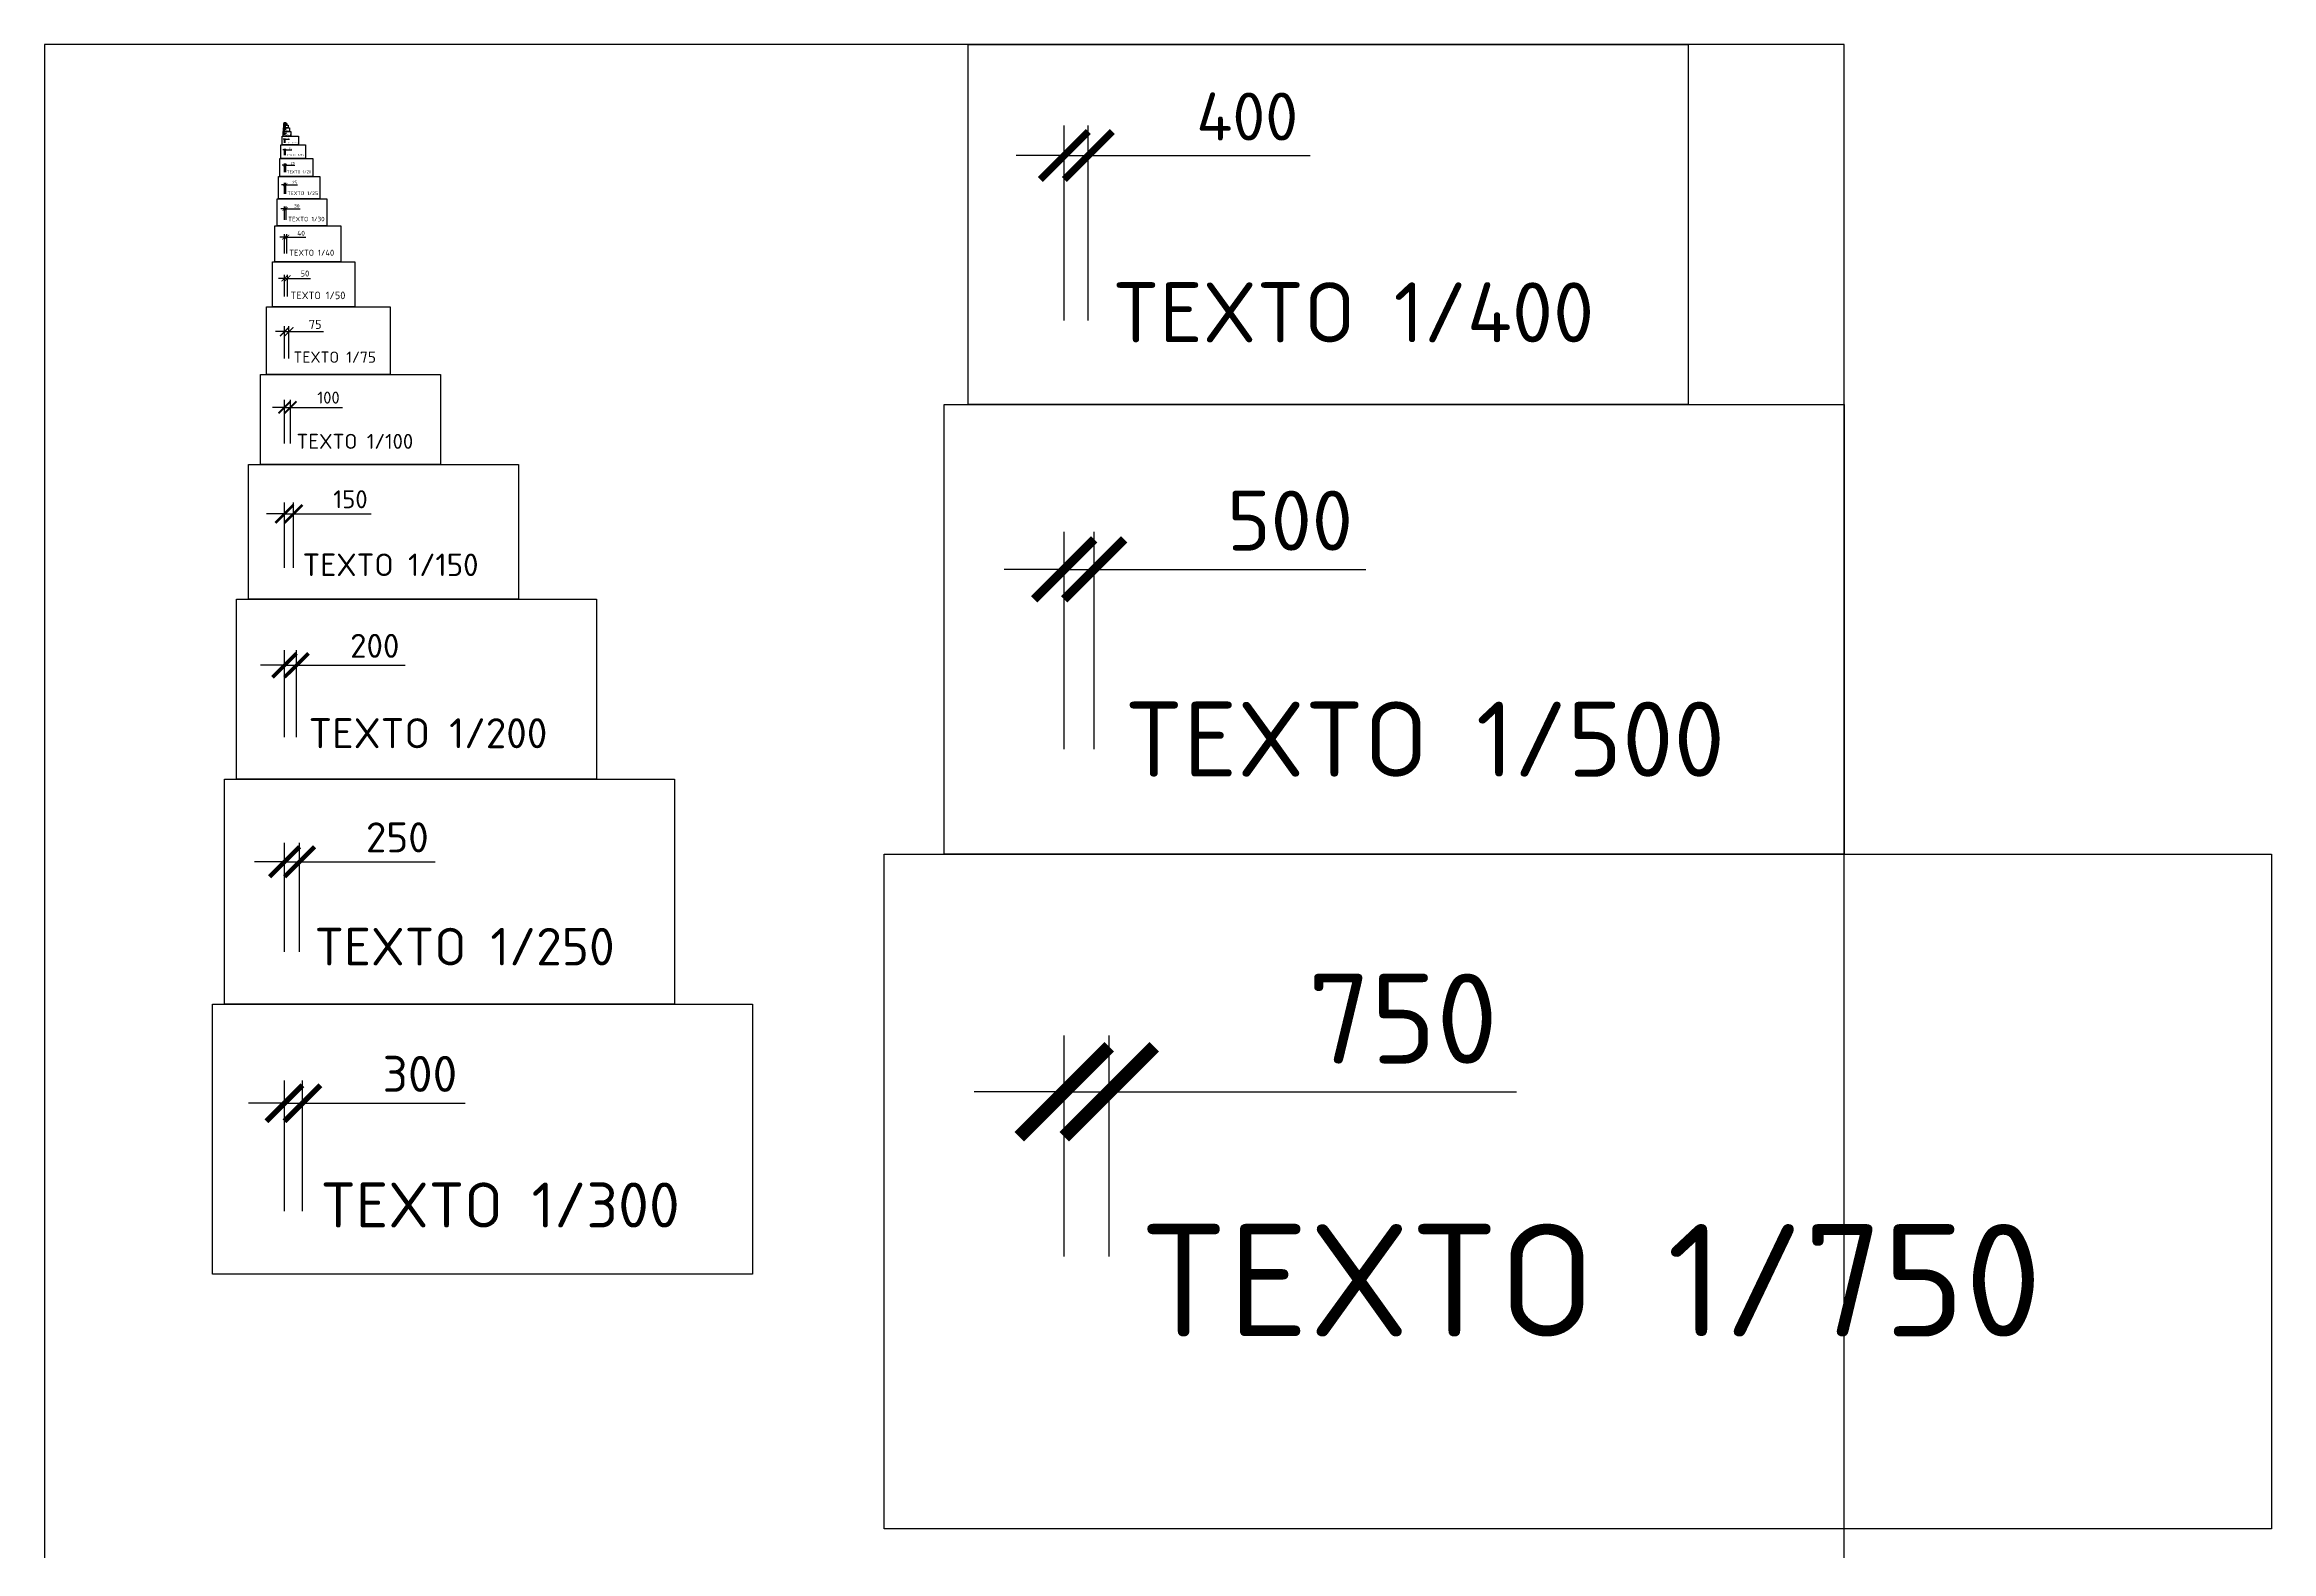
# Model space of a CAD drawing. Header units: millimetres. Extents: x 9508 to 4213564, y -7782 to 156074.
# Drawn here: x 9780 to 46905, y 28626 to 53751 of the extents above; entities that cross this region are included whole.
import ezdxf

# ---------------------------------------------------------------- set-up
doc = ezdxf.new("R2010")
doc.units = ezdxf.units.MM
doc.header["$PDMODE"] = 2
doc.header["$PDSIZE"] = 2
for name, color, linetype in [('CAJETIN', 7, 'Continuous'), ('COTAS', 2, 'Continuous'), ('TEXTO', 30, 'Continuous')]:
    doc.layers.add(name, color=color, linetype=linetype)
doc.styles.add('TEX_1-1', font='isocpeur.ttf', dxfattribs={"height": 2})
doc.styles.add('TEX_1-10', font='isocpeur.ttf', dxfattribs={"height": 20})
doc.styles.add('TEX_1-100', font='isocpeur.ttf', dxfattribs={"height": 200})
doc.styles.add('TEX_1-15', font='isocpeur.ttf', dxfattribs={"height": 30})
doc.styles.add('TEX_1-150', font='isocpeur.ttf', dxfattribs={"height": 300})
doc.styles.add('TEX_1-2', font='isocpeur.ttf', dxfattribs={"height": 4})
doc.styles.add('TEX_1-20', font='isocpeur.ttf', dxfattribs={"height": 40})
doc.styles.add('TEX_1-200', font='isocpeur.ttf', dxfattribs={"height": 400})
doc.styles.add('TEX_1-25', font='isocpeur.ttf', dxfattribs={"height": 50})
doc.styles.add('TEX_1-250', font='isocpeur.ttf', dxfattribs={"height": 500})
doc.styles.add('TEX_1-3', font='isocpeur.ttf', dxfattribs={"height": 6})
doc.styles.add('TEX_1-30', font='isocpeur.ttf', dxfattribs={"height": 60})
doc.styles.add('TEX_1-300', font='isocpeur.ttf', dxfattribs={"height": 600})
doc.styles.add('TEX_1-4', font='isocpeur.ttf', dxfattribs={"height": 8})
doc.styles.add('TEX_1-40', font='isocpeur.ttf', dxfattribs={"height": 80})
doc.styles.add('TEX_1-400', font='isocpeur.ttf', dxfattribs={"height": 800})
doc.styles.add('TEX_1-5', font='isocpeur.ttf', dxfattribs={"height": 10})
doc.styles.add('TEX_1-50', font='isocpeur.ttf', dxfattribs={"height": 100})
doc.styles.add('TEX_1-500', font='isocpeur.ttf', dxfattribs={"height": 1000})
doc.styles.add('TEX_1-75', font='isocpeur.ttf', dxfattribs={"height": 150})
doc.styles.add('TEX_1-750', font='isocpeur.ttf', dxfattribs={"height": 1500})
doc.styles.add('TEXTO_COTAS', font='isocpeur.ttf')
doc.dimstyles.new('ESC_1-1', dxfattribs={"dimtxt": 2, "dimasz": 2, "dimexe": 1.25, "dimexo": 1, "dimtad": 1, "dimdec": 0, "dimtxsty": 'TEXTO_COTAS', "dimblk": 'ARCHTICK', "dimcen": 2.5, "dimdle": 1.25, "dimclrt": 7, "dimadec": 0, "dimazin": 0, "dimtfac": 1, "dimtdec": 0, "dimtmove": 0, "dimatfit": 3, "dimldrblk": 'ARCHTICK', "dimfxl": 1.25, "dimarcsym": 0})
doc.dimstyles.new('ESC_1-10', dxfattribs={"dimscale": 10, "dimtxt": 2, "dimasz": 2, "dimexe": 1.25, "dimexo": 1, "dimtad": 1, "dimdec": 0, "dimtxsty": 'TEXTO_COTAS', "dimblk": 'ARCHTICK', "dimcen": 2.5, "dimdle": 1.25, "dimclrt": 7, "dimadec": 0, "dimazin": 0, "dimtfac": 1, "dimtdec": 0, "dimtmove": 0, "dimatfit": 3, "dimldrblk": 'ARCHTICK', "dimfxl": 1.25, "dimarcsym": 0})
doc.dimstyles.new('ESC_1-100', dxfattribs={"dimscale": 100, "dimtxt": 2, "dimasz": 2, "dimexe": 1.25, "dimexo": 1, "dimtad": 1, "dimdec": 0, "dimtxsty": 'TEXTO_COTAS', "dimblk": 'ARCHTICK', "dimcen": 2.5, "dimdle": 1.25, "dimclrt": 7, "dimadec": 0, "dimazin": 0, "dimtfac": 1, "dimtdec": 0, "dimtmove": 0, "dimatfit": 3, "dimldrblk": 'ARCHTICK', "dimfxl": 1.25, "dimarcsym": 0})
doc.dimstyles.new('ESC_1-15', dxfattribs={"dimscale": 15, "dimtxt": 2, "dimasz": 2, "dimexe": 1.25, "dimexo": 1, "dimtad": 1, "dimdec": 0, "dimtxsty": 'TEXTO_COTAS', "dimblk": 'ARCHTICK', "dimcen": 2.5, "dimdle": 1.25, "dimclrt": 7, "dimadec": 0, "dimazin": 0, "dimtfac": 1, "dimtdec": 0, "dimtmove": 0, "dimatfit": 3, "dimldrblk": 'ARCHTICK', "dimfxl": 1.25, "dimarcsym": 0})
doc.dimstyles.new('ESC_1-150', dxfattribs={"dimscale": 150, "dimtxt": 2, "dimasz": 2, "dimexe": 1.25, "dimexo": 1, "dimtad": 1, "dimdec": 0, "dimtxsty": 'TEXTO_COTAS', "dimblk": 'ARCHTICK', "dimcen": 2.5, "dimdle": 1.25, "dimclrt": 7, "dimadec": 0, "dimazin": 0, "dimtfac": 1, "dimtdec": 0, "dimtmove": 0, "dimatfit": 3, "dimldrblk": 'ARCHTICK', "dimfxl": 1.25, "dimarcsym": 0})
doc.dimstyles.new('ESC_1-2', dxfattribs={"dimscale": 2, "dimtxt": 2, "dimasz": 2, "dimexe": 1.25, "dimexo": 1, "dimtad": 1, "dimdec": 0, "dimtxsty": 'TEXTO_COTAS', "dimblk": 'ARCHTICK', "dimcen": 2.5, "dimdle": 1.25, "dimclrt": 7, "dimadec": 0, "dimazin": 0, "dimtfac": 1, "dimtdec": 0, "dimtmove": 0, "dimatfit": 3, "dimldrblk": 'ARCHTICK', "dimfxl": 1.25, "dimarcsym": 0})
doc.dimstyles.new('ESC_1-20', dxfattribs={"dimscale": 20, "dimtxt": 2, "dimasz": 2, "dimexe": 1.25, "dimexo": 1, "dimtad": 1, "dimdec": 0, "dimtxsty": 'TEXTO_COTAS', "dimblk": 'ARCHTICK', "dimcen": 2.5, "dimdle": 1.25, "dimclrt": 7, "dimadec": 0, "dimazin": 0, "dimtfac": 1, "dimtdec": 0, "dimtmove": 0, "dimatfit": 3, "dimldrblk": 'ARCHTICK', "dimfxl": 1.25, "dimarcsym": 0})
doc.dimstyles.new('ESC_1-200', dxfattribs={"dimscale": 200, "dimtxt": 2, "dimasz": 2, "dimexe": 1.25, "dimexo": 1, "dimtad": 1, "dimdec": 0, "dimtxsty": 'TEXTO_COTAS', "dimblk": 'ARCHTICK', "dimcen": 2.5, "dimdle": 1.25, "dimclrt": 7, "dimadec": 0, "dimazin": 0, "dimtfac": 1, "dimtdec": 0, "dimtmove": 0, "dimatfit": 3, "dimldrblk": 'ARCHTICK', "dimfxl": 1.25, "dimarcsym": 0})
doc.dimstyles.new('ESC_1-25', dxfattribs={"dimscale": 25, "dimtxt": 2, "dimasz": 2, "dimexe": 1.25, "dimexo": 1, "dimtad": 1, "dimdec": 0, "dimtxsty": 'TEXTO_COTAS', "dimblk": 'ARCHTICK', "dimcen": 2.5, "dimdle": 1.25, "dimclrt": 7, "dimadec": 0, "dimazin": 0, "dimtfac": 1, "dimtdec": 0, "dimtmove": 0, "dimatfit": 3, "dimldrblk": 'ARCHTICK', "dimfxl": 1.25, "dimarcsym": 0})
doc.dimstyles.new('ESC_1-250', dxfattribs={"dimscale": 250, "dimtxt": 2, "dimasz": 2, "dimexe": 1.25, "dimexo": 1, "dimtad": 1, "dimdec": 0, "dimtxsty": 'TEXTO_COTAS', "dimblk": 'ARCHTICK', "dimcen": 2.5, "dimdle": 1.25, "dimclrt": 7, "dimadec": 0, "dimazin": 0, "dimtfac": 1, "dimtdec": 0, "dimtmove": 0, "dimatfit": 3, "dimldrblk": 'ARCHTICK', "dimfxl": 1.25, "dimarcsym": 0})
doc.dimstyles.new('ESC_1-3', dxfattribs={"dimscale": 3, "dimtxt": 2, "dimasz": 2, "dimexe": 1.25, "dimexo": 1, "dimtad": 1, "dimdec": 0, "dimtxsty": 'TEXTO_COTAS', "dimblk": 'ARCHTICK', "dimcen": 2.5, "dimdle": 1.25, "dimclrt": 7, "dimadec": 0, "dimazin": 0, "dimtfac": 1, "dimtdec": 0, "dimtmove": 0, "dimatfit": 3, "dimldrblk": 'ARCHTICK', "dimfxl": 1.25, "dimarcsym": 0})
doc.dimstyles.new('ESC_1-30', dxfattribs={"dimscale": 30, "dimtxt": 2, "dimasz": 2, "dimexe": 1.25, "dimexo": 1, "dimtad": 1, "dimdec": 0, "dimtxsty": 'TEXTO_COTAS', "dimblk": 'ARCHTICK', "dimcen": 2.5, "dimdle": 1.25, "dimclrt": 7, "dimadec": 0, "dimazin": 0, "dimtfac": 1, "dimtdec": 0, "dimtmove": 0, "dimatfit": 3, "dimldrblk": 'ARCHTICK', "dimfxl": 1.25, "dimarcsym": 0})
doc.dimstyles.new('ESC_1-300', dxfattribs={"dimscale": 300, "dimtxt": 2, "dimasz": 2, "dimexe": 1.25, "dimexo": 1, "dimtad": 1, "dimdec": 0, "dimtxsty": 'TEXTO_COTAS', "dimblk": 'ARCHTICK', "dimcen": 2.5, "dimdle": 1.25, "dimclrt": 7, "dimadec": 0, "dimazin": 0, "dimtfac": 1, "dimtdec": 0, "dimtmove": 0, "dimatfit": 3, "dimldrblk": 'ARCHTICK', "dimfxl": 1.25, "dimarcsym": 0})
doc.dimstyles.new('ESC_1-4', dxfattribs={"dimscale": 4, "dimtxt": 2, "dimasz": 2, "dimexe": 1.25, "dimexo": 1, "dimtad": 1, "dimdec": 0, "dimtxsty": 'TEXTO_COTAS', "dimblk": 'ARCHTICK', "dimcen": 2.5, "dimdle": 1.25, "dimclrt": 7, "dimadec": 0, "dimazin": 0, "dimtfac": 1, "dimtdec": 0, "dimtmove": 0, "dimatfit": 3, "dimldrblk": 'ARCHTICK', "dimfxl": 1.25, "dimarcsym": 0})
doc.dimstyles.new('ESC_1-40', dxfattribs={"dimscale": 40, "dimtxt": 2, "dimasz": 2, "dimexe": 1.25, "dimexo": 1, "dimtad": 1, "dimdec": 0, "dimtxsty": 'TEXTO_COTAS', "dimblk": 'ARCHTICK', "dimcen": 2.5, "dimdle": 1.25, "dimclrt": 7, "dimadec": 0, "dimazin": 0, "dimtfac": 1, "dimtdec": 0, "dimtmove": 0, "dimatfit": 3, "dimldrblk": 'ARCHTICK', "dimfxl": 1.25, "dimarcsym": 0})
doc.dimstyles.new('ESC_1-400', dxfattribs={"dimscale": 400, "dimtxt": 2, "dimasz": 2, "dimexe": 1.25, "dimexo": 1, "dimtad": 1, "dimdec": 0, "dimtxsty": 'TEXTO_COTAS', "dimblk": 'ARCHTICK', "dimcen": 2.5, "dimdle": 1.25, "dimclrt": 7, "dimadec": 0, "dimazin": 0, "dimtfac": 1, "dimtdec": 0, "dimtmove": 0, "dimatfit": 3, "dimldrblk": 'ARCHTICK', "dimfxl": 1.25, "dimarcsym": 0})
doc.dimstyles.new('ESC_1-5', dxfattribs={"dimscale": 5, "dimtxt": 2, "dimasz": 2, "dimexe": 1.25, "dimexo": 1, "dimtad": 1, "dimdec": 0, "dimtxsty": 'TEXTO_COTAS', "dimblk": 'ARCHTICK', "dimcen": 2.5, "dimdle": 1.25, "dimclrt": 7, "dimadec": 0, "dimazin": 0, "dimtfac": 1, "dimtdec": 0, "dimtmove": 0, "dimatfit": 3, "dimldrblk": 'ARCHTICK', "dimfxl": 1.25, "dimarcsym": 0})
doc.dimstyles.new('ESC_1-50', dxfattribs={"dimscale": 50, "dimtxt": 2, "dimasz": 2, "dimexe": 1.25, "dimexo": 1, "dimtad": 1, "dimdec": 0, "dimtxsty": 'TEXTO_COTAS', "dimblk": 'ARCHTICK', "dimcen": 2.5, "dimdle": 1.25, "dimclrt": 7, "dimadec": 0, "dimazin": 0, "dimtfac": 1, "dimtdec": 0, "dimtmove": 0, "dimatfit": 3, "dimldrblk": 'ARCHTICK', "dimfxl": 1.25, "dimarcsym": 0})
doc.dimstyles.new('ESC_1-500', dxfattribs={"dimscale": 500, "dimtxt": 2, "dimasz": 2, "dimexe": 1.25, "dimexo": 1, "dimtad": 1, "dimdec": 0, "dimtxsty": 'TEXTO_COTAS', "dimblk": 'ARCHTICK', "dimcen": 2.5, "dimdle": 1.25, "dimclrt": 7, "dimadec": 0, "dimazin": 0, "dimtfac": 1, "dimtdec": 0, "dimtmove": 0, "dimatfit": 3, "dimldrblk": 'ARCHTICK', "dimfxl": 1.25, "dimarcsym": 0})
doc.dimstyles.new('ESC_1-75', dxfattribs={"dimscale": 75, "dimtxt": 2, "dimasz": 2, "dimexe": 1.25, "dimexo": 1, "dimtad": 1, "dimdec": 0, "dimtxsty": 'TEXTO_COTAS', "dimblk": 'ARCHTICK', "dimcen": 2.5, "dimdle": 1.25, "dimclrt": 7, "dimadec": 0, "dimazin": 0, "dimtfac": 1, "dimtdec": 0, "dimtmove": 0, "dimatfit": 3, "dimldrblk": 'ARCHTICK', "dimfxl": 1.25, "dimarcsym": 0})
doc.dimstyles.new('ESC_1-750', dxfattribs={"dimscale": 750, "dimtxt": 2, "dimasz": 2, "dimexe": 1.25, "dimexo": 1, "dimtad": 1, "dimdec": 0, "dimtxsty": 'TEXTO_COTAS', "dimblk": 'ARCHTICK', "dimcen": 2.5, "dimdle": 1.25, "dimclrt": 7, "dimadec": 0, "dimazin": 0, "dimtfac": 1, "dimtdec": 0, "dimtmove": 0, "dimatfit": 3, "dimldrblk": 'ARCHTICK', "dimfxl": 1.25, "dimarcsym": 0})

# ---------------------------------------------------------------- blocks, each defined once
blk = doc.blocks.new('_ArchTick')
at = {"color": 0, "linetype": 'ByBlock', "const_width": 0.15}
blk.add_lwpolyline([(-0.5, -0.5), (0.5, 0.5)], dxfattribs=at)
blk = doc.blocks.new('*D22')
at = {"layer": 'COTAS', "color": 0, "lineweight": -2, "transparency": 16777216}
for p, q in [((13780, 52446), (13778, 52446)), ((13780, 52440), (13780, 52447)), ((13780, 52446), (13781, 52446)), ((13781, 52440), (13781, 52447)), ((13781, 52446), (13787, 52446))]:
    blk.add_line(p, q, dxfattribs=at)
at = {"layer": 'Defpoints', "color": 0, "transparency": 16777216}
for p in [(13780, 52439), (13781, 52446), (13781, 52439)]:
    blk.add_point(p, dxfattribs=at)
at = {"layer": 'COTAS', "color": 0, "lineweight": -2, "transparency": 16777216, "xscale": 2, "yscale": 2, "zscale": 2}
blk.add_blockref('_ArchTick', (13780, 52446), dxfattribs=at)
at = {"layer": 'COTAS', "color": 0, "lineweight": -2, "transparency": 16777216, "xscale": 2, "yscale": 2, "zscale": 2, "rotation": 180}
blk.add_blockref('_ArchTick', (13781, 52446), dxfattribs=at)
at = {"layer": 'COTAS', "color": 7, "transparency": 16777216, "insert": (13786, 52447), "char_height": 2, "attachment_point": 5, "style": 'TEXTO_COTAS'}
blk.add_mtext('1', dxfattribs=at)
blk = doc.blocks.new('*D23')
at = {"layer": 'COTAS', "color": 0, "lineweight": -2, "transparency": 16777216}
for p, q in [((13780, 52425), (13776, 52425)), ((13780, 52413), (13780, 52428)), ((13780, 52425), (13782, 52425)), ((13782, 52413), (13782, 52428)), ((13782, 52425), (13795, 52425))]:
    blk.add_line(p, q, dxfattribs=at)
at = {"layer": 'Defpoints', "color": 0, "transparency": 16777216}
for p in [(13780, 52411), (13782, 52425), (13782, 52411)]:
    blk.add_point(p, dxfattribs=at)
at = {"layer": 'COTAS', "color": 0, "lineweight": -2, "transparency": 16777216, "xscale": 4, "yscale": 4, "zscale": 4}
blk.add_blockref('_ArchTick', (13780, 52425), dxfattribs=at)
at = {"layer": 'COTAS', "color": 0, "lineweight": -2, "transparency": 16777216, "xscale": 4, "yscale": 4, "zscale": 4, "rotation": 180}
blk.add_blockref('_ArchTick', (13782, 52425), dxfattribs=at)
at = {"layer": 'COTAS', "color": 7, "transparency": 16777216, "insert": (13792, 52429), "char_height": 4, "attachment_point": 5, "style": 'TEXTO_COTAS'}
blk.add_mtext('2', dxfattribs=at)
blk = doc.blocks.new('*D24')
at = {"layer": 'COTAS', "color": 0, "lineweight": -2, "transparency": 16777216}
for p, q in [((13780, 52390), (13774, 52390)), ((13780, 52372), (13780, 52394)), ((13780, 52390), (13783, 52390)), ((13783, 52372), (13783, 52394)), ((13783, 52390), (13802, 52390))]:
    blk.add_line(p, q, dxfattribs=at)
at = {"layer": 'Defpoints', "color": 0, "transparency": 16777216}
for p in [(13780, 52369), (13783, 52390), (13783, 52369)]:
    blk.add_point(p, dxfattribs=at)
at = {"layer": 'COTAS', "color": 0, "lineweight": -2, "transparency": 16777216, "xscale": 6, "yscale": 6, "zscale": 6}
blk.add_blockref('_ArchTick', (13780, 52390), dxfattribs=at)
at = {"layer": 'COTAS', "color": 0, "lineweight": -2, "transparency": 16777216, "xscale": 6, "yscale": 6, "zscale": 6, "rotation": 180}
blk.add_blockref('_ArchTick', (13783, 52390), dxfattribs=at)
at = {"layer": 'COTAS', "color": 7, "transparency": 16777216, "insert": (13798, 52395), "char_height": 6, "attachment_point": 5, "style": 'TEXTO_COTAS'}
blk.add_mtext('3', dxfattribs=at)
blk = doc.blocks.new('*D25')
at = {"layer": 'COTAS', "color": 0, "lineweight": -2, "transparency": 16777216}
for p, q in [((13780, 52339), (13772, 52339)), ((13780, 52315), (13780, 52344)), ((13780, 52339), (13784, 52339)), ((13784, 52315), (13784, 52344)), ((13784, 52339), (13810, 52339))]:
    blk.add_line(p, q, dxfattribs=at)
at = {"layer": 'Defpoints', "color": 0, "transparency": 16777216}
for p in [(13780, 52311), (13784, 52339), (13784, 52311)]:
    blk.add_point(p, dxfattribs=at)
at = {"layer": 'COTAS', "color": 0, "lineweight": -2, "transparency": 16777216, "xscale": 8, "yscale": 8, "zscale": 8}
blk.add_blockref('_ArchTick', (13780, 52339), dxfattribs=at)
at = {"layer": 'COTAS', "color": 0, "lineweight": -2, "transparency": 16777216, "xscale": 8, "yscale": 8, "zscale": 8, "rotation": 180}
blk.add_blockref('_ArchTick', (13784, 52339), dxfattribs=at)
at = {"layer": 'COTAS', "color": 7, "transparency": 16777216, "insert": (13805, 52346), "char_height": 8, "attachment_point": 5, "style": 'TEXTO_COTAS'}
blk.add_mtext('4', dxfattribs=at)
blk = doc.blocks.new('*D26')
at = {"layer": 'COTAS', "color": 0, "lineweight": -2, "transparency": 16777216}
for p, q in [((13780, 52274), (13770, 52274)), ((13780, 52244), (13780, 52280)), ((13780, 52274), (13785, 52274)), ((13785, 52244), (13785, 52280)), ((13785, 52274), (13816, 52274))]:
    blk.add_line(p, q, dxfattribs=at)
at = {"layer": 'Defpoints', "color": 0, "transparency": 16777216}
for p in [(13780, 52239), (13785, 52274), (13785, 52239)]:
    blk.add_point(p, dxfattribs=at)
at = {"layer": 'COTAS', "color": 0, "lineweight": -2, "transparency": 16777216, "xscale": 10, "yscale": 10, "zscale": 10}
blk.add_blockref('_ArchTick', (13780, 52274), dxfattribs=at)
at = {"layer": 'COTAS', "color": 0, "lineweight": -2, "transparency": 16777216, "xscale": 10, "yscale": 10, "zscale": 10, "rotation": 180}
blk.add_blockref('_ArchTick', (13785, 52274), dxfattribs=at)
at = {"layer": 'COTAS', "color": 7, "transparency": 16777216, "insert": (13811, 52282), "char_height": 10, "attachment_point": 5, "style": 'TEXTO_COTAS'}
blk.add_mtext('5', dxfattribs=at)
blk = doc.blocks.new('*D27')
at = {"layer": 'COTAS', "color": 0, "lineweight": -2, "transparency": 16777216}
for p, q in [((13780, 52171), (13760, 52171)), ((13780, 52111), (13780, 52184)), ((13780, 52171), (13790, 52171)), ((13790, 52111), (13790, 52184)), ((13790, 52171), (13863, 52171))]:
    blk.add_line(p, q, dxfattribs=at)
at = {"layer": 'Defpoints', "color": 0, "transparency": 16777216}
for p in [(13780, 52101), (13790, 52171), (13790, 52101)]:
    blk.add_point(p, dxfattribs=at)
at = {"layer": 'COTAS', "color": 0, "lineweight": -2, "transparency": 16777216, "xscale": 20, "yscale": 20, "zscale": 20}
blk.add_blockref('_ArchTick', (13780, 52171), dxfattribs=at)
at = {"layer": 'COTAS', "color": 0, "lineweight": -2, "transparency": 16777216, "xscale": 20, "yscale": 20, "zscale": 20, "rotation": 180}
blk.add_blockref('_ArchTick', (13790, 52171), dxfattribs=at)
at = {"layer": 'COTAS', "color": 7, "transparency": 16777216, "insert": (13846, 52188), "char_height": 20, "attachment_point": 5, "style": 'TEXTO_COTAS'}
blk.add_mtext('10', dxfattribs=at)
blk = doc.blocks.new('*D28')
at = {"layer": 'COTAS', "color": 0, "lineweight": -2, "transparency": 16777216}
for p, q in [((13780, 51741), (13740, 51741)), ((13780, 51621), (13780, 51766)), ((13780, 51741), (13800, 51741)), ((13800, 51621), (13800, 51766)), ((13800, 51741), (13953, 51741))]:
    blk.add_line(p, q, dxfattribs=at)
at = {"layer": 'Defpoints', "color": 0, "transparency": 16777216}
for p in [(13800, 51741), (13780, 51601), (13800, 51601)]:
    blk.add_point(p, dxfattribs=at)
at = {"layer": 'COTAS', "color": 0, "lineweight": -2, "transparency": 16777216, "xscale": 40, "yscale": 40, "zscale": 40}
blk.add_blockref('_ArchTick', (13780, 51741), dxfattribs=at)
at = {"layer": 'COTAS', "color": 0, "lineweight": -2, "transparency": 16777216, "xscale": 40, "yscale": 40, "zscale": 40, "rotation": 180}
blk.add_blockref('_ArchTick', (13800, 51741), dxfattribs=at)
at = {"layer": 'COTAS', "color": 7, "transparency": 16777216, "insert": (13917, 51774), "char_height": 40, "attachment_point": 5, "style": 'TEXTO_COTAS'}
blk.add_mtext('20', dxfattribs=at)
blk = doc.blocks.new('*D29')
at = {"layer": 'COTAS', "color": 0, "lineweight": -2, "transparency": 16777216}
for p, q in [((13780, 51414), (13730, 51414)), ((13780, 51264), (13780, 51445)), ((13780, 51414), (13805, 51414)), ((13805, 51264), (13805, 51445)), ((13805, 51414), (13996, 51414))]:
    blk.add_line(p, q, dxfattribs=at)
at = {"layer": 'Defpoints', "color": 0, "transparency": 16777216}
for p in [(13780, 51239), (13805, 51414), (13805, 51239)]:
    blk.add_point(p, dxfattribs=at)
at = {"layer": 'COTAS', "color": 0, "lineweight": -2, "transparency": 16777216, "xscale": 50, "yscale": 50, "zscale": 50}
blk.add_blockref('_ArchTick', (13780, 51414), dxfattribs=at)
at = {"layer": 'COTAS', "color": 0, "lineweight": -2, "transparency": 16777216, "xscale": 50, "yscale": 50, "zscale": 50, "rotation": 180}
blk.add_blockref('_ArchTick', (13805, 51414), dxfattribs=at)
at = {"layer": 'COTAS', "color": 7, "transparency": 16777216, "insert": (13951, 51454), "char_height": 50, "attachment_point": 5, "style": 'TEXTO_COTAS'}
blk.add_mtext('25', dxfattribs=at)
blk = doc.blocks.new('*D30')
at = {"layer": 'COTAS', "color": 0, "lineweight": -2, "transparency": 16777216}
for p, q in [((13780, 51011), (13720, 51011)), ((13780, 50831), (13780, 51049)), ((13780, 51011), (13810, 51011)), ((13810, 50831), (13810, 51049)), ((13810, 51011), (14040, 51011))]:
    blk.add_line(p, q, dxfattribs=at)
at = {"layer": 'Defpoints', "color": 0, "transparency": 16777216}
for p in [(13810, 51011), (13780, 50801), (13810, 50801)]:
    blk.add_point(p, dxfattribs=at)
at = {"layer": 'COTAS', "color": 0, "lineweight": -2, "transparency": 16777216, "xscale": 60, "yscale": 60, "zscale": 60}
blk.add_blockref('_ArchTick', (13780, 51011), dxfattribs=at)
at = {"layer": 'COTAS', "color": 0, "lineweight": -2, "transparency": 16777216, "xscale": 60, "yscale": 60, "zscale": 60, "rotation": 180}
blk.add_blockref('_ArchTick', (13810, 51011), dxfattribs=at)
at = {"layer": 'COTAS', "color": 7, "transparency": 16777216, "insert": (13985, 51060), "char_height": 60, "attachment_point": 5, "style": 'TEXTO_COTAS'}
blk.add_mtext('30', dxfattribs=at)
blk = doc.blocks.new('*D31')
at = {"layer": 'COTAS', "color": 0, "lineweight": -2, "transparency": 16777216}
for p, q in [((13780, 51994), (13750, 51994)), ((13780, 51904), (13780, 52013)), ((13780, 51994), (13795, 51994)), ((13795, 51904), (13795, 52013)), ((13795, 51994), (13904, 51994))]:
    blk.add_line(p, q, dxfattribs=at)
at = {"layer": 'Defpoints', "color": 0, "transparency": 16777216}
for p in [(13795, 51994), (13780, 51889), (13795, 51889)]:
    blk.add_point(p, dxfattribs=at)
at = {"layer": 'COTAS', "color": 0, "lineweight": -2, "transparency": 16777216, "xscale": 30, "yscale": 30, "zscale": 30}
blk.add_blockref('_ArchTick', (13780, 51994), dxfattribs=at)
at = {"layer": 'COTAS', "color": 0, "lineweight": -2, "transparency": 16777216, "xscale": 30, "yscale": 30, "zscale": 30, "rotation": 180}
blk.add_blockref('_ArchTick', (13795, 51994), dxfattribs=at)
at = {"layer": 'COTAS', "color": 7, "transparency": 16777216, "insert": (13879, 52018), "char_height": 30, "attachment_point": 5, "style": 'TEXTO_COTAS'}
blk.add_mtext('15', dxfattribs=at)
blk = doc.blocks.new('*D32')
at = {"layer": 'COTAS', "color": 0, "lineweight": -2, "transparency": 16777216}
for p, q in [((13780, 50541), (13700, 50541)), ((13780, 50266), (13780, 50591)), ((13780, 50541), (13820, 50541)), ((13820, 50266), (13820, 50591)), ((13820, 50541), (14134, 50541))]:
    blk.add_line(p, q, dxfattribs=at)
at = {"layer": 'Defpoints', "color": 0, "transparency": 16777216}
for p in [(13820, 50541), (13780, 50226), (13820, 50226)]:
    blk.add_point(p, dxfattribs=at)
at = {"layer": 'COTAS', "color": 0, "lineweight": -2, "transparency": 16777216, "xscale": 80, "yscale": 80, "zscale": 80}
blk.add_blockref('_ArchTick', (13780, 50541), dxfattribs=at)
at = {"layer": 'COTAS', "color": 0, "lineweight": -2, "transparency": 16777216, "xscale": 80, "yscale": 80, "zscale": 80, "rotation": 180}
blk.add_blockref('_ArchTick', (13820, 50541), dxfattribs=at)
at = {"layer": 'COTAS', "color": 7, "transparency": 16777216, "insert": (14057, 50606), "char_height": 80, "attachment_point": 5, "style": 'TEXTO_COTAS'}
blk.add_mtext('40', dxfattribs=at)
blk = doc.blocks.new('*D33')
at = {"layer": 'COTAS', "color": 0, "lineweight": -2, "transparency": 16777216}
for p, q in [((13780, 49851), (13680, 49851)), ((13780, 49551), (13780, 49914)), ((13780, 49851), (13830, 49851)), ((13830, 49551), (13830, 49914)), ((13830, 49851), (14213, 49851))]:
    blk.add_line(p, q, dxfattribs=at)
at = {"layer": 'Defpoints', "color": 0, "transparency": 16777216}
for p in [(13830, 49851), (13780, 49501), (13830, 49501)]:
    blk.add_point(p, dxfattribs=at)
at = {"layer": 'COTAS', "color": 0, "lineweight": -2, "transparency": 16777216, "xscale": 100, "yscale": 100, "zscale": 100}
blk.add_blockref('_ArchTick', (13780, 49851), dxfattribs=at)
at = {"layer": 'COTAS', "color": 0, "lineweight": -2, "transparency": 16777216, "xscale": 100, "yscale": 100, "zscale": 100, "rotation": 180}
blk.add_blockref('_ArchTick', (13830, 49851), dxfattribs=at)
at = {"layer": 'COTAS', "color": 7, "transparency": 16777216, "insert": (14121, 49933), "char_height": 100, "attachment_point": 5, "style": 'TEXTO_COTAS'}
blk.add_mtext('50', dxfattribs=at)
blk = doc.blocks.new('*D34')
at = {"layer": 'COTAS', "color": 0, "lineweight": -2, "transparency": 16777216}
for p, q in [((26780, 42001), (26780, 45626)), ((27280, 42001), (27280, 45626)), ((26780, 45001), (25780, 45001)), ((26780, 45001), (27280, 45001)), ((27280, 45001), (31805, 45001))]:
    blk.add_line(p, q, dxfattribs=at)
at = {"layer": 'Defpoints', "color": 0, "transparency": 16777216}
for p in [(27280, 45001), (26780, 41501), (27280, 41501)]:
    blk.add_point(p, dxfattribs=at)
at = {"layer": 'COTAS', "color": 0, "lineweight": -2, "transparency": 16777216, "xscale": 1000, "yscale": 1000, "zscale": 1000}
blk.add_blockref('_ArchTick', (26780, 45001), dxfattribs=at)
at = {"layer": 'COTAS', "color": 0, "lineweight": -2, "transparency": 16777216, "xscale": 1000, "yscale": 1000, "zscale": 1000, "rotation": 180}
blk.add_blockref('_ArchTick', (27280, 45001), dxfattribs=at)
at = {"layer": 'COTAS', "color": 7, "transparency": 16777216, "insert": (30543, 45814), "char_height": 1000, "attachment_point": 5, "style": 'TEXTO_COTAS'}
blk.add_mtext('500', dxfattribs=at)
blk = doc.blocks.new('*D35')
at = {"layer": 'COTAS', "color": 0, "lineweight": -2, "transparency": 16777216}
for p, q in [((26780, 49151), (26780, 52401)), ((27180, 49151), (27180, 52401)), ((26780, 51901), (25980, 51901)), ((26780, 51901), (27180, 51901)), ((27180, 51901), (30880, 51901))]:
    blk.add_line(p, q, dxfattribs=at)
at = {"layer": 'Defpoints', "color": 0, "transparency": 16777216}
for p in [(27180, 51901), (26780, 48751), (27180, 48751)]:
    blk.add_point(p, dxfattribs=at)
at = {"layer": 'COTAS', "color": 0, "lineweight": -2, "transparency": 16777216, "xscale": 800, "yscale": 800, "zscale": 800}
blk.add_blockref('_ArchTick', (26780, 51901), dxfattribs=at)
at = {"layer": 'COTAS', "color": 0, "lineweight": -2, "transparency": 16777216, "xscale": 800, "yscale": 800, "zscale": 800, "rotation": 180}
blk.add_blockref('_ArchTick', (27180, 51901), dxfattribs=at)
at = {"layer": 'COTAS', "color": 7, "transparency": 16777216, "insert": (29830, 52551), "char_height": 800, "attachment_point": 5, "style": 'TEXTO_COTAS'}
blk.add_mtext('400', dxfattribs=at)
blk = doc.blocks.new('*D36')
at = {"layer": 'COTAS', "color": 0, "lineweight": -2, "transparency": 16777216}
for p, q in [((13780, 34301), (13780, 36476)), ((14080, 34301), (14080, 36476)), ((13780, 36101), (13180, 36101)), ((13780, 36101), (14080, 36101)), ((14080, 36101), (16795, 36101))]:
    blk.add_line(p, q, dxfattribs=at)
at = {"layer": 'Defpoints', "color": 0, "transparency": 16777216}
for p in [(14080, 36101), (13780, 34001), (14080, 34001)]:
    blk.add_point(p, dxfattribs=at)
at = {"layer": 'COTAS', "color": 0, "lineweight": -2, "transparency": 16777216, "xscale": 600, "yscale": 600, "zscale": 600}
blk.add_blockref('_ArchTick', (13780, 36101), dxfattribs=at)
at = {"layer": 'COTAS', "color": 0, "lineweight": -2, "transparency": 16777216, "xscale": 600, "yscale": 600, "zscale": 600, "rotation": 180}
blk.add_blockref('_ArchTick', (14080, 36101), dxfattribs=at)
at = {"layer": 'COTAS', "color": 7, "transparency": 16777216, "insert": (16038, 36589), "char_height": 600, "attachment_point": 5, "style": 'TEXTO_COTAS'}
blk.add_mtext('300', dxfattribs=at)
blk = doc.blocks.new('*D37')
at = {"layer": 'COTAS', "color": 0, "lineweight": -2, "transparency": 16777216}
for p, q in [((13780, 42201), (13780, 43651)), ((13980, 42201), (13980, 43651)), ((13780, 43401), (13380, 43401)), ((13780, 43401), (13980, 43401)), ((13980, 43401), (15790, 43401))]:
    blk.add_line(p, q, dxfattribs=at)
at = {"layer": 'Defpoints', "color": 0, "transparency": 16777216}
for p in [(13980, 43401), (13780, 42001), (13980, 42001)]:
    blk.add_point(p, dxfattribs=at)
at = {"layer": 'COTAS', "color": 0, "lineweight": -2, "transparency": 16777216, "xscale": 400, "yscale": 400, "zscale": 400}
blk.add_blockref('_ArchTick', (13780, 43401), dxfattribs=at)
at = {"layer": 'COTAS', "color": 0, "lineweight": -2, "transparency": 16777216, "xscale": 400, "yscale": 400, "zscale": 400, "rotation": 180}
blk.add_blockref('_ArchTick', (13980, 43401), dxfattribs=at)
at = {"layer": 'COTAS', "color": 7, "transparency": 16777216, "insert": (15285, 43726), "char_height": 400, "attachment_point": 5, "style": 'TEXTO_COTAS'}
blk.add_mtext('200', dxfattribs=at)
blk = doc.blocks.new('*D38')
at = {"layer": 'COTAS', "color": 0, "lineweight": -2, "transparency": 16777216}
for p, q in [((13780, 47701), (13580, 47701)), ((13780, 47101), (13780, 47826)), ((13780, 47701), (13880, 47701)), ((13880, 47101), (13880, 47826)), ((13880, 47701), (14745, 47701))]:
    blk.add_line(p, q, dxfattribs=at)
at = {"layer": 'Defpoints', "color": 0, "transparency": 16777216}
for p in [(13880, 47701), (13780, 47001), (13880, 47001)]:
    blk.add_point(p, dxfattribs=at)
at = {"layer": 'COTAS', "color": 0, "lineweight": -2, "transparency": 16777216, "xscale": 200, "yscale": 200, "zscale": 200}
blk.add_blockref('_ArchTick', (13780, 47701), dxfattribs=at)
at = {"layer": 'COTAS', "color": 0, "lineweight": -2, "transparency": 16777216, "xscale": 200, "yscale": 200, "zscale": 200, "rotation": 180}
blk.add_blockref('_ArchTick', (13880, 47701), dxfattribs=at)
at = {"layer": 'COTAS', "color": 7, "transparency": 16777216, "insert": (14513, 47864), "char_height": 200, "attachment_point": 5, "style": 'TEXTO_COTAS'}
blk.add_mtext('100', dxfattribs=at)
blk = doc.blocks.new('*D40')
at = {"layer": 'COTAS', "color": 0, "lineweight": -2, "transparency": 16777216}
for p, q in [((13780, 48514), (13780, 49058)), ((13855, 48514), (13855, 49058)), ((13780, 48964), (13630, 48964)), ((13780, 48964), (13855, 48964)), ((13855, 48964), (14429, 48964))]:
    blk.add_line(p, q, dxfattribs=at)
at = {"layer": 'Defpoints', "color": 0, "transparency": 16777216}
for p in [(13855, 48964), (13780, 48439), (13855, 48439)]:
    blk.add_point(p, dxfattribs=at)
at = {"layer": 'COTAS', "color": 0, "lineweight": -2, "transparency": 16777216, "xscale": 150, "yscale": 150, "zscale": 150}
blk.add_blockref('_ArchTick', (13780, 48964), dxfattribs=at)
at = {"layer": 'COTAS', "color": 0, "lineweight": -2, "transparency": 16777216, "xscale": 150, "yscale": 150, "zscale": 150, "rotation": 180}
blk.add_blockref('_ArchTick', (13855, 48964), dxfattribs=at)
at = {"layer": 'COTAS', "color": 7, "transparency": 16777216, "insert": (14292, 49086), "char_height": 150, "attachment_point": 5, "style": 'TEXTO_COTAS'}
blk.add_mtext('75', dxfattribs=at)
blk = doc.blocks.new('*D41')
at = {"layer": 'COTAS', "color": 0, "lineweight": -2, "transparency": 16777216}
for p, q in [((13780, 40126), (13280, 40126)), ((13780, 38626), (13780, 40439)), ((13780, 40126), (14030, 40126)), ((14030, 38626), (14030, 40439)), ((14030, 40126), (16293, 40126))]:
    blk.add_line(p, q, dxfattribs=at)
at = {"layer": 'Defpoints', "color": 0, "transparency": 16777216}
for p in [(14030, 40126), (13780, 38376), (14030, 38376)]:
    blk.add_point(p, dxfattribs=at)
at = {"layer": 'COTAS', "color": 0, "lineweight": -2, "transparency": 16777216, "xscale": 500, "yscale": 500, "zscale": 500}
blk.add_blockref('_ArchTick', (13780, 40126), dxfattribs=at)
at = {"layer": 'COTAS', "color": 0, "lineweight": -2, "transparency": 16777216, "xscale": 500, "yscale": 500, "zscale": 500, "rotation": 180}
blk.add_blockref('_ArchTick', (14030, 40126), dxfattribs=at)
at = {"layer": 'COTAS', "color": 7, "transparency": 16777216, "insert": (15661, 40533), "char_height": 500, "attachment_point": 5, "style": 'TEXTO_COTAS'}
blk.add_mtext('250', dxfattribs=at)
blk = doc.blocks.new('*D42')
at = {"layer": 'COTAS', "color": 0, "lineweight": -2, "transparency": 16777216}
for p, q in [((13780, 45026), (13780, 46114)), ((13930, 45026), (13930, 46114)), ((13780, 45926), (13480, 45926)), ((13780, 45926), (13930, 45926)), ((13930, 45926), (15228, 45926))]:
    blk.add_line(p, q, dxfattribs=at)
at = {"layer": 'Defpoints', "color": 0, "transparency": 16777216}
for p in [(13930, 45926), (13780, 44876), (13930, 44876)]:
    blk.add_point(p, dxfattribs=at)
at = {"layer": 'COTAS', "color": 0, "lineweight": -2, "transparency": 16777216, "xscale": 300, "yscale": 300, "zscale": 300}
blk.add_blockref('_ArchTick', (13780, 45926), dxfattribs=at)
at = {"layer": 'COTAS', "color": 0, "lineweight": -2, "transparency": 16777216, "xscale": 300, "yscale": 300, "zscale": 300, "rotation": 180}
blk.add_blockref('_ArchTick', (13930, 45926), dxfattribs=at)
at = {"layer": 'COTAS', "color": 7, "transparency": 16777216, "insert": (14879, 46170), "char_height": 300, "attachment_point": 5, "style": 'TEXTO_COTAS'}
blk.add_mtext('150', dxfattribs=at)
blk = doc.blocks.new('*D21')
at = {"layer": 'COTAS', "color": 0, "lineweight": -2, "transparency": 16777216}
for p, q in [((26780, 33542), (26780, 37230)), ((27530, 33542), (27530, 37230)), ((26780, 36292), (25280, 36292)), ((26780, 36292), (27530, 36292)), ((27530, 36292), (34318, 36292))]:
    blk.add_line(p, q, dxfattribs=at)
at = {"layer": 'Defpoints', "color": 0, "transparency": 16777216}
for p in [(27530, 36292), (26780, 32792), (27530, 32792)]:
    blk.add_point(p, dxfattribs=at)
at = {"layer": 'COTAS', "color": 0, "lineweight": -2, "transparency": 16777216, "xscale": 1500, "yscale": 1500, "zscale": 1500}
blk.add_blockref('_ArchTick', (26780, 36292), dxfattribs=at)
at = {"layer": 'COTAS', "color": 0, "lineweight": -2, "transparency": 16777216, "xscale": 1500, "yscale": 1500, "zscale": 1500, "rotation": 180}
blk.add_blockref('_ArchTick', (27530, 36292), dxfattribs=at)
at = {"layer": 'COTAS', "color": 7, "transparency": 16777216, "insert": (32424, 37511), "char_height": 1500, "attachment_point": 5, "style": 'TEXTO_COTAS'}
blk.add_mtext('750', dxfattribs=at)

msp = doc.modelspace()

# ---------------------------------------------------------------- linework, layer by layer
at = {"layer": 'CAJETIN'}
msp.add_lwpolyline([(9780.1, 13251.3), (39780.1, 13251.3), (39780.1, 53751.3), (9780.1, 53751.3)], close=True, dxfattribs=at)
at = {"layer": 'Defpoints'}
for points in [[(25180.1, 53751.3), (37180.1, 53751.3), (37180.1, 47751.3), (25180.1, 47751.3)], [(13764.1, 52361.3), (13864.1, 52361.3), (13864.1, 52301.3), (13764.1, 52301.3)], [(13768.1, 52406.3), (13843.1, 52406.3), (13843.1, 52361.3), (13768.1, 52361.3)], [(13772.1, 52436.3), (13822.1, 52436.3), (13822.1, 52406.3), (13772.1, 52406.3)], [(13776.1, 52451.3), (13801.1, 52451.3), (13801.1, 52436.3), (13776.1, 52436.3)], [(13720.1, 52076.3), (14132.6, 52076.3), (14132.6, 51851.3), (13720.1, 51851.3)], [(13740.1, 52226.3), (14015.1, 52226.3), (14015.1, 52076.3), (13740.1, 52076.3)], [(13760.1, 52301.3), (13885.1, 52301.3), (13885.1, 52226.3), (13760.1, 52226.3)], [(13700.1, 51851.3), (14250.1, 51851.3), (14250.1, 51551.3), (13700.1, 51551.3)], [(13680.1, 51551.3), (14367.6, 51551.3), (14367.6, 51176.3), (13680.1, 51176.3)], [(13660.1, 51176.3), (14485.1, 51176.3), (14485.1, 50726.3), (13660.1, 50726.3)], [(13620.1, 50726.3), (14720.1, 50726.3), (14720.1, 50126.3), (13620.1, 50126.3)], [(13580.1, 50126.3), (14955.1, 50126.3), (14955.1, 49376.3), (13580.1, 49376.3)], [(13480.1, 49376.3), (15542.6, 49376.3), (15542.6, 48251.3), (13480.1, 48251.3)], [(13380.1, 48251.3), (16380.1, 48251.3), (16380.1, 46751.3), (13380.1, 46751.3)], [(24780.1, 47751.3), (39780.1, 47751.3), (39780.1, 40251.3), (24780.1, 40251.3)], [(13180.1, 46751.3), (17680.1, 46751.3), (17680.1, 44501.3), (13180.1, 44501.3)], [(12980.1, 44501.3), (18980.1, 44501.3), (18980.1, 41501.3), (12980.1, 41501.3)], [(12780.1, 41501.3), (20280.1, 41501.3), (20280.1, 37751.3), (12780.1, 37751.3)], [(23780.1, 40251.3), (46905.1, 40251.3), (46905.1, 29001.3), (23780.1, 29001.3)], [(12580.1, 37751.3), (21580.1, 37751.3), (21580.1, 33251.3), (12580.1, 33251.3)]]:
    msp.add_lwpolyline(points, close=True, dxfattribs=at)

# ---------------------------------------------------------------- texts
at = {"layer": 'TEXTO', "attachment_point": 1}
for s, insert, char_height, width, style in [('TEXTO 1/1', (13782.1, 52441.4), 2.5, 18.649, 'TEX_1-1'), ('TEXTO 1/2', (13784.1, 52416.5), 5, 36.586, 'TEX_1-2'), ('TEXTO 1/3', (13786.1, 52376.6), 7.5, 53.748, 'TEX_1-3'), ('TEXTO 1/4', (13788.1, 52321.7), 10, 74.43, 'TEX_1-4'), ('TEXTO 1/5', (13790.1, 52251.8), 12.5, 92.83, 'TEX_1-5'), ('TEXTO 1/10', (13800.1, 52127.2), 25, 207.957, 'TEX_1-10'), ('TEXTO 1/15', (13810.1, 51927.7), 37.5, 310.205, 'TEX_1-15'), ('TEXTO 1/20', (13820.1, 51653.1), 50, 417.32, 'TEX_1-20'), ('TEXTO 1/25', (13830.1, 51303.5), 62.5, 528.646, 'TEX_1-25'), ('TEXTO 1/30', (13840.1, 50879), 75, 618.748, 'TEX_1-30'), ('TEXTO 1/40', (13860.1, 50329.8), 100, 827.656, 'TEX_1-40'), ('TEXTO 1/400', (27580.1, 49786.1), 1000, 9245.245, 'TEX_1-400'), ('TEXTO 1/50', (13880.1, 49630.7), 125, 1053.864, 'TEX_1-50'), ('TEXTO 1/75', (13930.1, 48632.9), 187.5, 1578.72, 'TEX_1-75'), ('TEXTO 1/100', (13980.1, 47260), 250, 2326.691, 'TEX_1-100'), ('TEXTO 1/150', (14080.1, 45264.4), 375, 3433.886, 'TEX_1-150'), ('TEXTO 1/500', (27780.1, 42794.8), 1250, 11519.312, 'TEX_1-500'), ('TEXTO 1/200', (14180.1, 42518.7), 500, 4636.622, 'TEX_1-200'), ('TEXTO 1/250', (14280.1, 39023.1), 625, 5818.556, 'TEX_1-250'), ('TEXTO 1/300', (14380.1, 34778), 750, 6965.412, 'TEX_1-300'), ('TEXTO 1/750', (28030.1, 34085.9), 1875, 17249.778, 'TEX_1-750')]:
    msp.add_mtext(s, dxfattribs=dict(at, insert=insert, char_height=char_height, width=width, style=style))

# ---------------------------------------------------------------- dimensions: what is measured, and where the dimension line sits
at = {"layer": 'COTAS'}
for base, p1, p2, dimstyle, picture, middle in [((27180.1, 51901.3), (26780.1, 48751.3), (27180.1, 48751.3), 'ESC_1-400', '*D35', (29830.1, 52551.3)), ((13784.1, 52339.3), (13780.1, 52311.3), (13784.1, 52311.3), 'ESC_1-4', '*D25', (13805, 52345.8)), ((13783.1, 52389.8), (13780.1, 52368.8), (13783.1, 52368.8), 'ESC_1-3', '*D24', (13798.4, 52394.7)), ((13782.1, 52425.3), (13780.1, 52411.3), (13782.1, 52411.3), 'ESC_1-2', '*D23', (13792.3, 52428.6)), ((13781.1, 52445.8), (13780.1, 52438.8), (13781.1, 52438.8), 'ESC_1-1', '*D22', (13786, 52447.5)), ((13795.1, 51993.8), (13780.1, 51888.8), (13795.1, 51888.8), 'ESC_1-15', '*D31', (13879.4, 52018.2)), ((13790.1, 52171.3), (13780.1, 52101.3), (13790.1, 52101.3), 'ESC_1-10', '*D27', (13846.3, 52187.6)), ((13785.1, 52273.8), (13780.1, 52238.8), (13785.1, 52238.8), 'ESC_1-5', '*D26', (13810.7, 52282)), ((13800.1, 51741.3), (13780.1, 51601.3), (13800.1, 51601.3), 'ESC_1-20', '*D28', (13916.6, 51773.8)), ((13805.1, 51413.8), (13780.1, 51238.8), (13805.1, 51238.8), 'ESC_1-25', '*D29', (13950.7, 51454.5)), ((13810.1, 51011.3), (13780.1, 50801.3), (13810.1, 50801.3), 'ESC_1-30', '*D30', (13984.8, 51060.1)), ((13820.1, 50541.3), (13780.1, 50226.3), (13820.1, 50226.3), 'ESC_1-40', '*D32', (14057.1, 50606.3)), ((13830.1, 49851.3), (13780.1, 49501.3), (13830.1, 49501.3), 'ESC_1-50', '*D33', (14121.3, 49932.6)), ((13855.1, 48963.8), (13780.1, 48438.8), (13855.1, 48438.8), 'ESC_1-75', '*D40', (14291.9, 49085.7)), ((13880.1, 47701.3), (13780.1, 47001.3), (13880.1, 47001.3), 'ESC_1-100', '*D38', (14512.6, 47863.8)), ((27280.1, 45001.3), (26780.1, 41501.3), (27280.1, 41501.3), 'ESC_1-500', '*D34', (30542.6, 45813.8)), ((13930.1, 45926.3), (13780.1, 44876.3), (13930.1, 44876.3), 'ESC_1-150', '*D42', (14878.8, 46170.1)), ((13980.1, 43401.3), (13780.1, 42001.3), (13980.1, 42001.3), 'ESC_1-200', '*D37', (15285.1, 43726.3)), ((14030.1, 40126.3), (13780.1, 38376.3), (14030.1, 38376.3), 'ESC_1-250', '*D41', (15661.3, 40532.6)), ((27530.1, 36292.4), (26780.1, 32792.4), (27530.1, 32792.4), 'ESC_1-750', '*D21', (32423.8, 37511.2)), ((14080.1, 36101.3), (13780.1, 34001.3), (14080.1, 34001.3), 'ESC_1-300', '*D36', (16037.6, 36588.8))]:
    dim = msp.add_linear_dim(base=base, p1=p1, p2=p2, dimstyle=dimstyle, dxfattribs=at)
    dim.commit()
    dim.dimension.update_dxf_attribs({"geometry": picture, "text_midpoint": middle})

doc.saveas('drawing.dxf')
